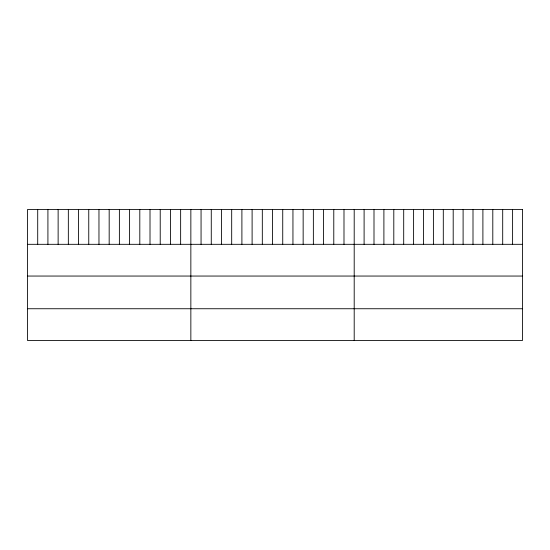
<?xml version="1.0" encoding="UTF-8"?>
<svg xmlns="http://www.w3.org/2000/svg" width="550" height="550" viewBox="0 0 550 550"><rect width="100%" height="100%" fill="white"/><g stroke="black" fill="none" stroke-linecap="round" stroke-linejoin="round"><path stroke-width="0.82" d="M27.5 244.317L522.5 244.317M27.5 276.052L522.5 276.052M27.5 308.743L522.5 308.743M512.6 209.529L512.6 244.317M502.7 209.529L502.7 244.317M492.8 209.529L492.8 244.317M482.9 209.529L482.9 244.317M473 209.529L473 244.317M463.1 209.529L463.1 244.317M453.2 209.529L453.2 244.317M443.3 209.529L443.3 244.317M433.4 209.529L433.4 244.317M423.5 209.529L423.5 244.317M413.6 209.529L413.6 244.317M403.7 209.529L403.7 244.317M393.8 209.529L393.8 244.317M383.9 209.529L383.9 244.317M374 209.529L374 244.317M364.1 209.529L364.1 244.317M354.2 209.529L354.2 340.471M343.991 209.529L343.991 244.317M333.781 209.529L333.781 244.317M323.572 209.529L323.572 244.317M313.363 209.529L313.363 244.317M303.153 209.529L303.153 244.317M292.944 209.529L292.944 244.317M282.734 209.529L282.734 244.317M272.525 209.529L272.525 244.317M262.316 209.529L262.316 244.317M252.106 209.529L252.106 244.317M241.897 209.529L241.897 244.317M231.688 209.529L231.688 244.317M221.478 209.529L221.478 244.317M211.269 209.529L211.269 244.317M201.059 209.529L201.059 244.317M190.85 209.529L190.85 340.471M180.641 209.529L180.641 244.317M170.431 209.529L170.431 244.317M160.222 209.529L160.222 244.317M150.012 209.529L150.012 244.317M139.803 209.529L139.803 244.317M129.594 209.529L129.594 244.317M119.384 209.529L119.384 244.317M109.175 209.529L109.175 244.317M98.966 209.529L98.966 244.317M88.756 209.529L88.756 244.317M78.547 209.529L78.547 244.317M68.338 209.529L68.338 244.317M58.128 209.529L58.128 244.317M47.919 209.529L47.919 244.317M37.709 209.529L37.709 244.317M522.5 209.529L27.5 209.529L27.5 340.471L522.5 340.471L522.5 209.529"/></g></svg>
